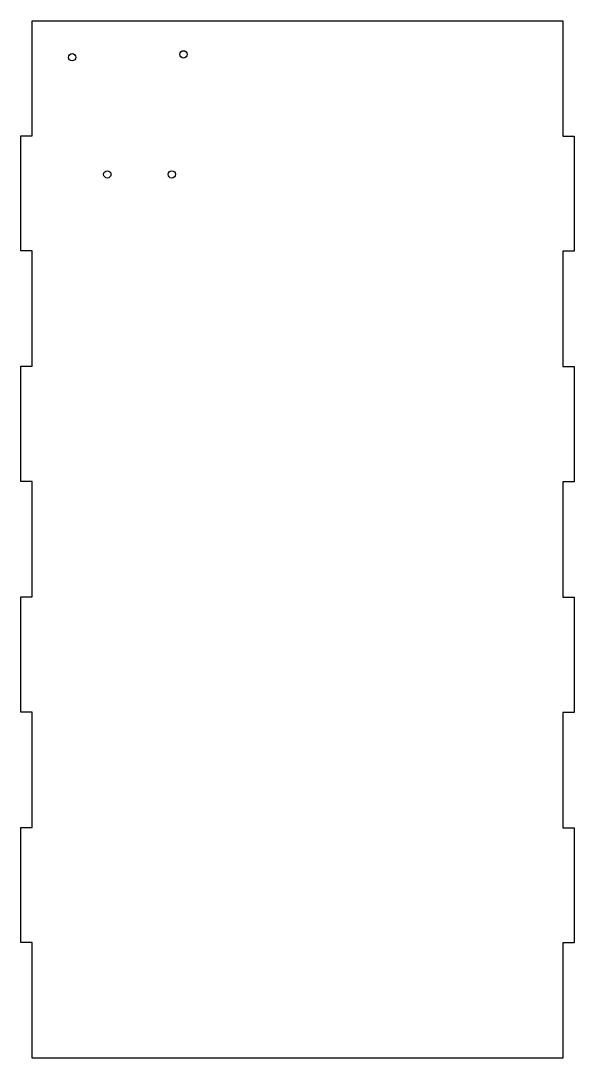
# Model space of a CAD drawing. Header units: millimetres. Extents: x -125 to 115, y -225 to 225.
import ezdxf

# ---------------------------------------------------------------- set-up
doc = ezdxf.new("R2010")
doc.units = ezdxf.units.MM
doc.layers.get('0').update_dxf_attribs({"linetype": 'CONTINUOUS'})

msp = doc.modelspace()

# ---------------------------------------------------------------- linework, layer by layer
msp.add_lwpolyline([(-125.25, -25), (-120.25, -25), (-120.25, 25), (-125.25, 25), (-125.25, 75), (-120.25, 75), (-120.25, 125), (-125.25, 125), (-125.25, 175), (-120.25, 175), (-120.25, 224.85), (109.75, 224.85), (109.75, 174.85), (114.75, 174.85), (114.75, 124.85), (109.75, 124.85), (109.75, 74.85), (114.75, 74.85), (114.75, 24.85), (109.75, 24.85), (109.75, -25.15), (114.75, -25.15), (114.75, -75.15), (109.75, -75.15), (109.75, -125.15), (114.75, -125.15), (114.75, -175.15), (109.75, -175.15), (109.75, -225.15), (-120.25, -225.15), (-120.25, -175), (-125.25, -175), (-125.25, -125), (-120.25, -125), (-120.25, -75), (-125.25, -75)], close=True)
for centre in [(-54.7, 210.28), (-102.96, 209.01), (-87.72, 158.21), (-59.78, 158.21)]:
    msp.add_circle(centre, 1.59)

doc.saveas('drawing.dxf')
